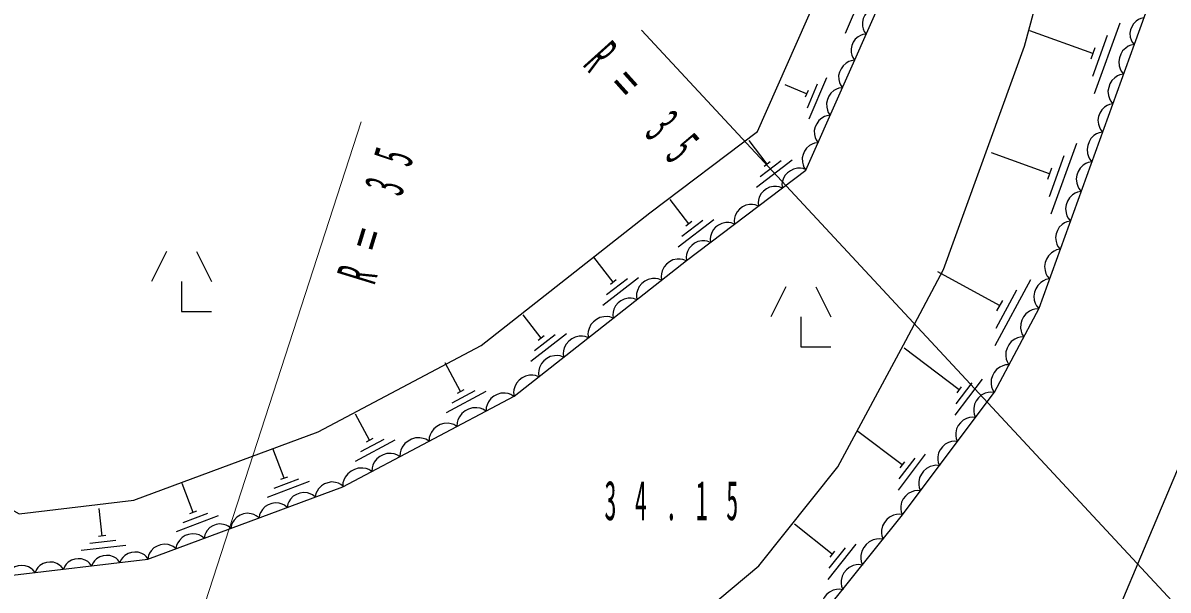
# Model space of a CAD drawing. Units: millimetres, scale not verified. Extents: x 40000 to 680000, y 20000 to 380000.
# Drawn here: x 234819 to 272972, y 272529 to 291405 of the extents above; entities that cross this region are included whole.
import ezdxf

# ---------------------------------------------------------------- set-up
doc = ezdxf.new("R2010")
doc.units = ezdxf.units.MM
doc.header["$LTSCALE"] = 1000
doc.layers.add('M-BGD', color=7, linetype='Continuous', lineweight=25)
doc.layers.add('M-STR-HTXT', color=7, linetype='Continuous', lineweight=13)
doc.styles.add('ＭＳ ゴシック', font='')
doc.styles.get('ＭＳ ゴシック').set_extended_font_data('MS Gothic')

msp = doc.modelspace()

# ---------------------------------------------------------------- linework, layer by layer
at = {"layer": 'M-BGD'}
for p, q in [((259289, 287788), (261497, 292767)), ((262799, 292434), (262214, 291052)), ((270467, 290386), (268362, 291146)), ((271362, 291392), (270513, 289041)), ((270948, 290984), (270456, 289620)), ((270535, 290575), (270399, 290198)), ((260930, 289045), (260219, 289345)), ((261285, 289370), (260944, 288564)), ((261591, 289579), (261006, 288198)), ((260979, 289160), (260881, 288930)), ((259610, 286705), (259015, 287487)), ((269918, 287393), (269069, 285042)), ((269023, 286387), (267093, 287084)), ((269504, 286984), (269012, 285620)), ((260449, 286841), (259256, 285932)), ((260080, 286811), (259383, 286281)), ((259710, 286781), (259511, 286629)), ((269091, 286575), (268955, 286199)), ((257003, 284720), (256387, 285529)), ((257842, 284856), (256648, 283947)), ((257472, 284825), (256776, 284295)), ((257102, 284795), (256903, 284644)), ((239604, 283799), (239104, 282799)), ((240604, 283799), (241104, 282799)), ((254489, 282777), (253842, 283611)), ((267356, 281996), (265300, 283118)), ((255326, 282921), (254142, 282001)), ((254957, 282887), (254266, 282351)), ((254588, 282854), (254390, 282700)), ((268393, 282854), (267196, 280660)), ((260241, 282623), (259741, 281623)), ((261241, 282623), (261741, 281623)), ((267922, 282513), (267228, 281240)), ((267451, 282172), (267260, 281821)), ((252087, 280913), (251483, 281691)), ((252925, 281057), (251740, 280137)), ((252556, 281023), (251864, 280486)), ((252186, 280989), (251989, 280836)), ((266007, 279193), (264175, 280582)), ((249395, 279134), (248883, 280093)), ((266779, 279549), (265872, 278354)), ((266430, 279421), (265902, 278724)), ((266082, 279293), (265931, 279094)), ((250245, 279134), (248922, 278428)), ((249876, 279164), (249104, 278751)), ((249506, 279193), (249285, 279075)), ((264126, 275029), (267181, 279101)), ((264126, 275029), (267181, 279101)), ((246362, 277515), (245900, 278381)), ((264112, 276695), (262640, 277811)), ((247212, 277515), (245889, 276809)), ((246842, 277544), (246071, 277132)), ((246473, 277573), (246252, 277456)), ((243518, 276248), (243143, 277246)), ((264884, 277051), (263978, 275856)), ((264536, 276923), (264007, 276226)), ((264188, 276795), (264037, 276595)), ((243635, 276292), (243401, 276204)), ((240486, 275107), (240123, 276072)), ((244361, 276138), (242957, 275610)), ((243998, 276215), (243179, 275907)), ((237458, 274327), (237357, 275249)), ((240603, 275151), (240369, 275063)), ((241329, 274997), (239925, 274468)), ((240966, 275074), (240147, 274766)), ((261785, 273722), (260522, 274726)), ((237582, 274340), (237334, 274313)), ((238247, 274011), (236756, 273848)), ((237915, 274176), (237045, 274081)), ((262565, 274060), (261631, 272886)), ((262214, 273939), (261669, 273255)), ((261863, 273819), (261707, 273624))]:
    msp.add_line(p, q, dxfattribs=at)
for points in [[(260907, 286504), (263325, 291956), (264981, 299735), (268033, 304216), (271247, 308077), (273782, 313676), (280929, 315554)], [(289103, 306869), (285215, 302141), (282305, 299142), (279730, 293777), (277856, 287382), (270502, 269941)], [(277720, 303662), (274779, 298801), (271846, 290683), (268661, 281897), (267181, 279101)], [(261974, 276631), (264240, 280835), (265489, 283195), (268183, 290628), (271114, 301419)], [(263320, 291943), (263204, 291929), (263125, 291898), (263037, 291850), (262934, 291764), (262867, 291663), (262818, 291553), (262788, 291435), (262794, 291301), (262816, 291204), (262847, 291125), (262914, 291029)], [(272169, 291576), (272060, 291555), (271987, 291520), (271907, 291468), (271815, 291380), (271759, 291280), (271720, 291172), (271699, 291059), (271714, 290932), (271742, 290841), (271776, 290768), (271846, 290683)], [(262914, 291029), (262804, 291016), (262729, 290987), (262646, 290940), (262548, 290859), (262484, 290763), (262438, 290658), (262409, 290546), (262415, 290419), (262436, 290327), (262465, 290251), (262529, 290161)], [(271848, 290687), (271727, 290664), (271647, 290626), (271559, 290569), (271457, 290472), (271394, 290360), (271351, 290242), (271328, 290116), (271344, 289976), (271375, 289876), (271412, 289795), (271490, 289700)], [(262529, 290161), (262413, 290146), (262334, 290116), (262247, 290067), (262143, 289982), (262076, 289880), (262028, 289770), (261997, 289653), (262003, 289519), (262026, 289421), (262056, 289342), (262124, 289247)], [(271490, 289700), (271370, 289677), (271289, 289639), (271201, 289581), (271099, 289484), (271036, 289373), (270993, 289255), (270970, 289129), (270986, 288989), (271017, 288889), (271055, 288808), (271132, 288713)], [(262124, 289247), (262008, 289232), (261929, 289202), (261841, 289153), (261738, 289068), (261671, 288966), (261622, 288856), (261592, 288738), (261598, 288604), (261620, 288507), (261651, 288428), (261718, 288332)], [(271132, 288713), (271017, 288691), (270941, 288655), (270857, 288600), (270760, 288508), (270700, 288402), (270659, 288289), (270637, 288169), (270652, 288036), (270682, 287940), (270718, 287863), (270791, 287773)], [(261718, 288332), (261602, 288318), (261523, 288288), (261436, 288239), (261332, 288153), (261265, 288052), (261217, 287942), (261186, 287824), (261193, 287690), (261215, 287593), (261246, 287514), (261313, 287418)], [(238510, 275518), (244658, 277796), (250090, 280664), (255709, 285082), (259289, 287788)], [(270791, 287773), (270671, 287749), (270590, 287712), (270502, 287654), (270400, 287557), (270338, 287446), (270295, 287327), (270271, 287202), (270288, 287062), (270318, 286961), (270356, 286881), (270433, 286786)], [(261313, 287418), (261197, 287404), (261118, 287373), (261030, 287325), (260927, 287239), (260860, 287138), (260811, 287028), (260781, 286910), (260787, 286776), (260810, 286679), (260840, 286600), (260907, 286504)], [(260919, 286513), (260810, 286556), (260726, 286568), (260626, 286568), (260495, 286543), (260387, 286487), (260291, 286414), (260207, 286326), (260148, 286206), (260120, 286110), (260108, 286026), (260121, 285910)], [(270433, 286786), (270313, 286762), (270232, 286725), (270145, 286667), (270042, 286570), (269980, 286459), (269937, 286340), (269914, 286215), (269930, 286075), (269961, 285974), (269998, 285894), (270076, 285799)], [(238982, 273560), (245476, 275966), (251184, 278980), (256930, 283498), (260907, 286504)], [(260121, 285910), (260013, 285953), (259929, 285965), (259829, 285965), (259697, 285940), (259589, 285884), (259493, 285811), (259410, 285723), (259350, 285603), (259322, 285507), (259311, 285423), (259323, 285307)], [(270076, 285799), (269955, 285775), (269875, 285737), (269787, 285680), (269685, 285583), (269622, 285472), (269579, 285353), (269556, 285228), (269572, 285088), (269603, 284987), (269640, 284906), (269718, 284811)], [(259323, 285307), (259215, 285350), (259131, 285362), (259031, 285362), (258899, 285337), (258791, 285281), (258696, 285208), (258612, 285120), (258552, 285000), (258525, 284904), (258513, 284820), (258525, 284704)], [(258525, 284704), (258417, 284747), (258333, 284759), (258233, 284759), (258101, 284734), (257994, 284678), (257898, 284605), (257814, 284517), (257755, 284397), (257727, 284301), (257715, 284217), (257728, 284101)], [(269718, 284811), (269603, 284789), (269526, 284753), (269443, 284698), (269345, 284606), (269286, 284500), (269245, 284387), (269223, 284268), (269238, 284134), (269267, 284039), (269303, 283962), (269377, 283871)], [(257728, 284101), (257620, 284144), (257535, 284156), (257435, 284156), (257304, 284131), (257196, 284075), (257100, 284002), (257016, 283914), (256957, 283794), (256929, 283698), (256918, 283614), (256930, 283498)], [(269377, 283871), (269257, 283848), (269176, 283810), (269088, 283753), (268986, 283656), (268923, 283544), (268880, 283426), (268857, 283300), (268874, 283160), (268904, 283060), (268942, 282979), (269019, 282884)], [(256923, 283492), (256808, 283536), (256720, 283546), (256615, 283544), (256477, 283516), (256365, 283454), (256266, 283376), (256180, 283282), (256120, 283154), (256093, 283053), (256082, 282965), (256097, 282843)], [(240104, 282799), (240104, 281799), (241104, 281799)], [(256097, 282843), (255983, 282887), (255894, 282897), (255790, 282895), (255652, 282867), (255539, 282805), (255440, 282727), (255354, 282633), (255294, 282505), (255267, 282404), (255257, 282316), (255272, 282194)], [(269019, 282884), (268899, 282861), (268818, 282823), (268730, 282765), (268628, 282668), (268566, 282557), (268523, 282439), (268499, 282313), (268516, 282173), (268546, 282073), (268584, 281992), (268661, 281897)], [(255272, 282194), (255163, 282236), (255079, 282246), (254979, 282243), (254847, 282216), (254741, 282158), (254646, 282084), (254564, 281994), (254507, 281873), (254481, 281776), (254471, 281692), (254486, 281576)], [(254486, 281576), (254371, 281620), (254283, 281630), (254178, 281628), (254040, 281599), (253928, 281538), (253829, 281460), (253743, 281366), (253683, 281238), (253656, 281137), (253645, 281048), (253660, 280927)], [(260741, 281623), (260741, 280623), (261741, 280623)], [(268655, 281885), (268533, 281878), (268447, 281852), (268352, 281807), (268238, 281725), (268160, 281624), (268101, 281512), (268061, 281391), (268058, 281250), (268074, 281147), (268100, 281062), (268164, 280957)], [(253660, 280927), (253546, 280971), (253458, 280981), (253353, 280979), (253215, 280950), (253103, 280889), (253004, 280811), (252917, 280717), (252857, 280589), (252830, 280488), (252820, 280399), (252835, 280278)], [(268164, 280957), (268041, 280950), (267956, 280924), (267861, 280879), (267747, 280797), (267669, 280696), (267610, 280584), (267570, 280463), (267567, 280322), (267583, 280219), (267609, 280134), (267672, 280029)], [(252835, 280278), (252721, 280322), (252632, 280332), (252527, 280330), (252389, 280301), (252277, 280240), (252178, 280162), (252092, 280068), (252032, 279940), (252005, 279839), (251994, 279750), (252010, 279629)], [(252010, 279629), (251895, 279673), (251807, 279683), (251702, 279681), (251564, 279652), (251452, 279591), (251353, 279513), (251267, 279419), (251207, 279291), (251179, 279190), (251169, 279101), (251184, 278980)], [(267672, 280029), (267550, 280022), (267465, 279996), (267370, 279951), (267255, 279869), (267178, 279768), (267119, 279656), (267079, 279535), (267075, 279394), (267092, 279291), (267118, 279205), (267181, 279101)], [(227346, 279223), (231731, 276738), (234693, 275064), (238510, 275518)], [(251180, 278977), (251075, 279041), (250990, 279067), (250886, 279084), (250745, 279080), (250624, 279040), (250512, 278981), (250411, 278904), (250329, 278789), (250284, 278695), (250258, 278609), (250251, 278487)], [(267187, 279108), (267065, 279121), (266977, 279108), (266876, 279079), (266750, 279016), (266658, 278928), (266582, 278827), (266523, 278714), (266498, 278575), (266498, 278470), (266511, 278382), (266557, 278269)], [(250251, 278487), (250141, 278554), (250052, 278581), (249943, 278598), (249796, 278595), (249669, 278553), (249552, 278491), (249446, 278410), (249360, 278290), (249313, 278191), (249285, 278102), (249278, 277973)], [(266557, 278269), (266441, 278281), (266357, 278269), (266261, 278241), (266141, 278181), (266053, 278097), (265981, 278001), (265925, 277893), (265901, 277761), (265901, 277661), (265913, 277577), (265957, 277469)], [(249278, 277973), (249174, 278037), (249088, 278063), (248985, 278080), (248844, 278077), (248723, 278036), (248611, 277977), (248510, 277900), (248428, 277786), (248383, 277691), (248356, 277605), (248350, 277483)], [(226360, 277483), (230747, 274997), (234279, 273001), (238982, 273560)], [(248350, 277483), (248240, 277550), (248151, 277577), (248042, 277594), (247895, 277591), (247768, 277549), (247651, 277487), (247545, 277406), (247459, 277286), (247412, 277187), (247384, 277098), (247377, 276970)], [(265957, 277469), (265841, 277481), (265757, 277469), (265661, 277441), (265541, 277381), (265453, 277297), (265381, 277201), (265324, 277093), (265300, 276961), (265300, 276861), (265312, 276777), (265356, 276669)], [(247377, 276970), (247272, 277033), (247187, 277059), (247084, 277076), (246943, 277073), (246821, 277032), (246710, 276974), (246608, 276896), (246526, 276782), (246482, 276687), (246455, 276602), (246449, 276479)], [(225803, 276985), (228406, 274118), (228307, 271292), (232293, 266822), (237258, 264127), (246293, 264040), (253280, 266123), (256411, 267470), (261474, 271723), (264126, 275029)], [(233009, 268141), (237655, 266636), (245779, 266558), (252346, 268516), (254899, 269614), (259334, 273340), (261974, 276631)], [(265356, 276669), (265235, 276681), (265146, 276669), (265046, 276639), (264920, 276577), (264827, 276488), (264752, 276388), (264693, 276274), (264667, 276136), (264667, 276031), (264680, 275942), (264726, 275829)], [(246449, 276479), (246339, 276546), (246250, 276573), (246141, 276591), (245993, 276587), (245866, 276545), (245750, 276483), (245643, 276402), (245557, 276282), (245510, 276183), (245483, 276094), (245476, 275966)], [(245499, 275974), (245408, 276047), (245331, 276083), (245235, 276111), (245102, 276126), (244982, 276103), (244870, 276061), (244764, 276001), (244672, 275903), (244618, 275819), (244583, 275742), (244561, 275627)], [(244561, 275627), (244470, 275700), (244393, 275735), (244297, 275764), (244164, 275778), (244044, 275755), (243932, 275714), (243826, 275653), (243735, 275555), (243680, 275471), (243645, 275394), (243624, 275280)], [(264726, 275829), (264610, 275841), (264526, 275829), (264430, 275801), (264310, 275741), (264222, 275657), (264150, 275561), (264094, 275453), (264070, 275321), (264070, 275221), (264082, 275137), (264126, 275029)], [(243624, 275280), (243533, 275353), (243455, 275388), (243360, 275416), (243226, 275431), (243107, 275408), (242994, 275366), (242889, 275306), (242797, 275208), (242743, 275124), (242707, 275047), (242686, 274932)], [(241748, 274585), (241662, 274654), (241588, 274688), (241497, 274715), (241371, 274729), (241257, 274707), (241150, 274667), (241050, 274610), (240963, 274517), (240911, 274437), (240878, 274364), (240857, 274255)], [(242686, 274932), (242595, 275005), (242518, 275041), (242422, 275069), (242288, 275084), (242169, 275061), (242056, 275019), (241951, 274959), (241859, 274861), (241805, 274777), (241770, 274700), (241748, 274585)], [(264134, 275039), (264012, 275055), (263924, 275045), (263822, 275019), (263694, 274960), (263599, 274875), (263520, 274777), (263457, 274666), (263428, 274528), (263424, 274423), (263434, 274334), (263476, 274219)], [(240857, 274255), (240766, 274328), (240689, 274363), (240593, 274392), (240460, 274406), (240340, 274384), (240228, 274342), (240122, 274281), (240031, 274184), (239976, 274099), (239941, 274022), (239919, 273908)], [(239919, 273908), (239828, 273981), (239751, 274016), (239655, 274045), (239522, 274059), (239403, 274036), (239290, 273995), (239184, 273934), (239093, 273836), (239039, 273752), (239003, 273675), (238982, 273560)], [(263476, 274219), (263349, 274237), (263257, 274227), (263150, 274199), (263016, 274138), (262916, 274048), (262834, 273946), (262768, 273829), (262737, 273685), (262733, 273575), (262744, 273482), (262788, 273361)], [(237109, 273338), (237042, 273425), (236978, 273475), (236896, 273523), (236776, 273566), (236661, 273571), (236548, 273558), (236437, 273525), (236330, 273455), (236261, 273390), (236212, 273326), (236166, 273225)], [(238053, 273450), (237985, 273538), (237922, 273587), (237839, 273635), (237720, 273678), (237604, 273684), (237491, 273670), (237380, 273638), (237273, 273568), (237205, 273502), (237155, 273439), (237109, 273338)], [(238996, 273562), (238928, 273650), (238865, 273700), (238783, 273747), (238663, 273790), (238547, 273796), (238434, 273782), (238323, 273750), (238217, 273680), (238148, 273614), (238098, 273551), (238053, 273450)], [(235223, 273113), (235155, 273201), (235092, 273251), (235009, 273298), (234889, 273341), (234774, 273347), (234661, 273333), (234550, 273301), (234443, 273231), (234375, 273165), (234325, 273102), (234279, 273001)], [(236166, 273225), (236098, 273313), (236035, 273363), (235953, 273410), (235833, 273454), (235717, 273459), (235604, 273446), (235493, 273413), (235387, 273343), (235318, 273278), (235268, 273214), (235223, 273113)], [(262788, 273361), (262667, 273378), (262578, 273368), (262477, 273342), (262349, 273283), (262253, 273198), (262174, 273100), (262112, 272989), (262082, 272851), (262079, 272746), (262089, 272657), (262131, 272542)], [(262131, 272542), (262010, 272559), (261921, 272549), (261819, 272523), (261691, 272464), (261596, 272379), (261517, 272281), (261455, 272170), (261425, 272032), (261422, 271927), (261431, 271838), (261474, 271723)]]:
    msp.add_lwpolyline(points, dxfattribs=at)
at = {"layer": 'M-STR-HTXT'}
for p, q in [((279660, 265132), (255423, 291164)), ((234843, 253452), (246088, 288112))]:
    msp.add_line(p, q, dxfattribs=at)

# ---------------------------------------------------------------- texts
at = {"layer": 'M-BGD', "insert": (254192, 274834), "char_height": 1320, "attachment_point": 7, "style": 'ＭＳ ゴシック'}
msp.add_mtext('\\T2.51;\\W0.45;34.15', dxfattribs=at)
at = {"layer": 'M-STR-HTXT', "char_height": 1320, "attachment_point": 7, "style": 'ＭＳ ゴシック'}
for insert, rotation in [((253424, 289985), 312), ((246550, 282645), 73)]:
    msp.add_mtext('\\T2.53;\\W0.45;R＝35', dxfattribs=dict(at, insert=insert, rotation=rotation))

doc.saveas('drawing.dxf')
